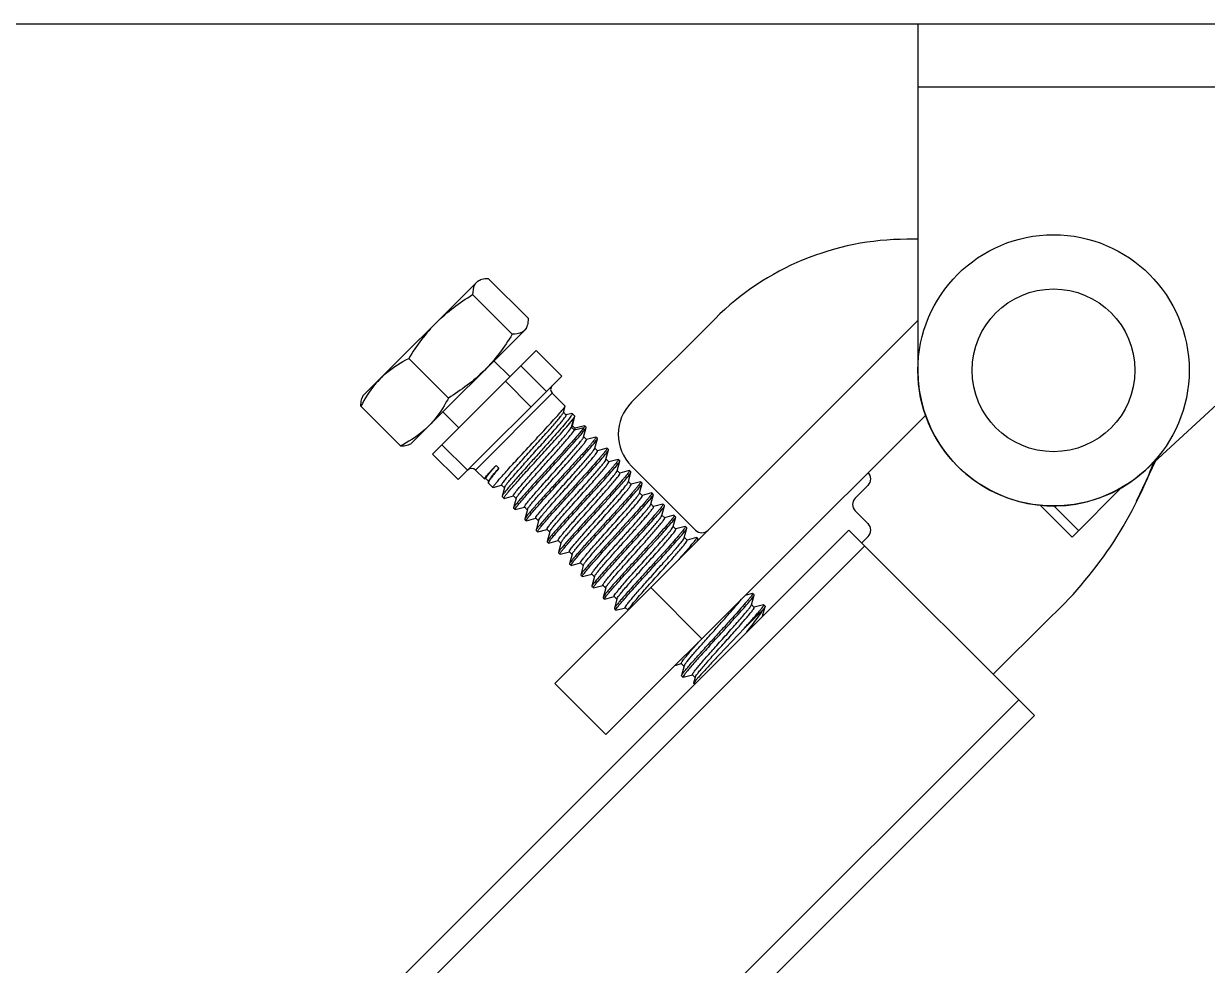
# Model space of a CAD drawing. Extents: x 27938 to 1507990, y 110129 to 923079.
# Drawn here: x 645967 to 647611, y 368229 to 369538 of the extents above; entities that cross this region are included whole.
import ezdxf

# ---------------------------------------------------------------- set-up
doc = ezdxf.new("R2010")
doc.units = 0
doc.header["$LTSCALE"] = 1000
doc.header["$MEASUREMENT"] = 0
doc.layers.add('BZ', color=2, linetype='Continuous')

msp = doc.modelspace()

# ---------------------------------------------------------------- linework, layer by layer
at = {"linetype": 'Continuous'}
for p, q in [((647208.9, 369537.9), (648276.8, 369537.9)), ((647208.9, 369537.9), (647208.9, 369056)), ((647208.9, 369450), (648103.8, 369450)), ((647525, 368917.4), (648103.8, 369450)), ((647208.9, 369238.2), (647193.7, 369238.2)), ((646597.8, 369180.4), (646437.9, 369020.5)), ((646597.8, 369180.4), (646601.5, 369181.7)), ((646612.4, 369183.4), (646667.4, 369128.3)), ((646590.2, 369161.2), (646645.3, 369106.1)), ((646664.5, 369113.8), (646504.6, 368953.9)), ((646665.8, 369117.4), (646664.5, 369113.8)), ((646704.4, 368620.7), (647208.9, 369125.2)), ((646927.2, 369127.8), (646811.1, 369011.6)), ((646534.7, 368939.6), (646678.7, 369083.6)), ((646678.7, 369083.6), (646714.3, 369048.1)), ((646501.5, 369072.5), (646556.6, 369017.4)), ((646620, 369069.4), (646642.3, 369047.1)), ((646570.3, 368904.1), (646714.3, 369048.1)), ((646657.4, 369062.3), (646692.9, 369026.8)), ((646635.9, 369040.8), (646671.4, 369005.2)), ((646437.9, 369020.5), (646436.6, 369016.9)), ((646594.3, 368917.4), (646700.9, 369024.1)), ((646718.7, 369006.2), (646700.9, 369024.1)), ((646435, 369006), (646490.1, 368950.9)), ((646549, 368998.3), (646571.2, 368976.1)), ((646716.4, 368997.4), (646716.5, 368997.7)), ((646716.5, 368997.7), (646718.7, 369006)), ((646720.3, 368993.9), (646716.5, 368997.7)), ((646718.7, 369006), (646718.7, 369006.2)), ((646728.2, 368996.2), (646720.3, 368994.1)), ((646727.9, 368976.8), (646731.2, 368989.8)), ((646728.2, 368996.2), (646728.8, 368996.1)), ((646732.5, 368992.4), (646728.8, 368996.1)), ((646729, 368978.7), (646732.5, 368992.1)), ((646731.2, 368989.8), (646732.5, 368992.1)), ((646732.5, 368992.1), (646732.5, 368992.4)), ((646775.5, 368549.7), (647219.8, 368993.9)), ((646727.9, 368976.8), (646729, 368978.7)), ((646731.8, 368972.9), (646727.9, 368976.8)), ((646732.8, 368975.3), (646729, 368979)), ((646744.8, 368976.2), (646731.8, 368972.9)), ((646745.7, 368978.9), (646732.8, 368975.4)), ((646744.5, 368963.2), (646748.1, 368976.5)), ((646745.7, 368978.9), (646746.1, 368978.8)), ((646748.1, 368976.9), (646746.1, 368978.8)), ((646748.1, 368976.5), (646748.1, 368976.9)), ((646500.9, 368952.5), (646504.6, 368953.9)), ((646547.7, 368952.6), (646583.2, 368917.1)), ((646744.4, 368963), (646744.5, 368963.2)), ((646748.4, 368959.7), (646744.6, 368963.5)), ((646761.3, 368963.3), (646748.3, 368959.8)), ((646760, 368947.6), (646763.6, 368961)), ((646763.9, 368944.2), (646760.1, 368947.9)), ((646761.3, 368963.3), (646761.7, 368963.3)), ((646763.6, 368961.3), (646761.7, 368963.3)), ((646763.6, 368961), (646763.6, 368961.3)), ((646776.8, 368947.8), (646763.9, 368944.3)), ((646776.8, 368947.8), (646777.2, 368947.7)), ((646779.2, 368945.8), (646777.2, 368947.7)), ((646534.7, 368939.6), (646570.3, 368904.1)), ((646759.9, 368947.2), (646760, 368947.6)), ((646775.6, 368932.1), (646779.2, 368945.4)), ((646779.4, 368928.6), (646775.7, 368932.4)), ((646779.2, 368945.4), (646779.2, 368945.8)), ((646792.4, 368932.2), (646779.4, 368928.8)), ((646792.4, 368932.2), (646792.8, 368932.2)), ((646794.7, 368930.2), (646792.8, 368932.2)), ((646606.6, 368905.1), (646594.3, 368917.4)), ((646622.8, 368923.7), (646626.6, 368919.8)), ((646791.1, 368916.5), (646794.7, 368929.9)), ((646795, 368913.1), (646791.2, 368916.8)), ((646794.7, 368929.9), (646794.7, 368930.2)), ((646807.9, 368916.7), (646795, 368913.2)), ((646807.9, 368916.7), (646808.3, 368916.6)), ((646810.2, 368914.7), (646808.3, 368916.6)), ((646811.1, 368922.8), (646899.9, 368834)), ((647512.6, 368874.2), (647539.5, 368930.7)), ((646606.8, 368905.1), (646606.6, 368905.1)), ((646606.8, 368905.1), (646608.8, 368905.6)), ((646608.7, 368905.8), (646612.5, 368902)), ((646612.6, 368902.2), (646612.1, 368900.3)), ((646612.1, 368900.3), (646612.1, 368899.6)), ((646618.6, 368893.1), (646612.1, 368899.6)), ((646806.7, 368901), (646810.3, 368914.3)), ((646810.5, 368897.5), (646806.8, 368901.3)), ((646810.3, 368914.3), (646810.2, 368914.7)), ((646823.5, 368901.1), (646810.5, 368897.7)), ((646822.2, 368885.4), (646825.8, 368898.8)), ((646823.5, 368901.1), (646823.9, 368901.1)), ((646825.8, 368899.1), (646823.9, 368901.1)), ((646825.8, 368898.8), (646825.8, 368899.1)), ((646618.9, 368893.1), (646618.6, 368893.1)), ((646618.9, 368893.1), (646630.6, 368896.3)), ((646630.6, 368896.4), (646634.4, 368892.6)), ((646634.4, 368892.9), (646631.2, 368880.9)), ((646634.4, 368892.9), (646634.6, 368893.3)), ((646826.1, 368882), (646822.3, 368885.7)), ((646839, 368885.6), (646826.1, 368882.1)), ((646837.8, 368869.9), (646841.4, 368883.2)), ((646839, 368885.6), (646839.4, 368885.5)), ((646841.3, 368883.6), (646839.4, 368885.5)), ((646841.4, 368883.2), (646841.3, 368883.6)), ((647139.8, 368896.2), (647122, 368878.4)), ((647493.3, 368894.3), (647423.3, 368824.3)), ((646631.2, 368880.9), (646631.3, 368880.5)), ((646633.7, 368878.1), (646631.3, 368880.5)), ((646634.1, 368878), (646647, 368881.5)), ((646647, 368881.6), (646650.7, 368877.9)), ((646650.8, 368878.2), (646647.3, 368864.8)), ((646649.6, 368862.5), (646662.6, 368866)), ((646662.5, 368866.1), (646666.3, 368862.3)), ((646841.6, 368866.4), (646837.9, 368870.2)), ((646854.6, 368870), (646841.6, 368866.6)), ((646853.3, 368854.3), (646856.9, 368867.7)), ((646854.6, 368870), (646854.9, 368870)), ((646856.9, 368868.1), (646854.9, 368870)), ((646856.9, 368867.7), (646856.9, 368868.1)), ((647378.6, 368869.1), (647423.3, 368824.3)), ((647397.4, 368868), (647432.2, 368833.2)), ((646647.3, 368864.8), (646647.3, 368864.4)), ((646649.2, 368862.5), (646647.3, 368864.4)), ((646649.6, 368862.5), (646649.2, 368862.5)), ((646666.4, 368862.6), (646662.8, 368849.3)), ((646662.8, 368849.3), (646662.8, 368848.9)), ((646665.1, 368846.9), (646678.1, 368850.4)), ((646678.1, 368850.5), (646681.8, 368846.8)), ((646857.2, 368850.9), (646853.4, 368854.6)), ((646870.1, 368854.5), (646857.1, 368851)), ((646868.9, 368838.8), (646872.5, 368852.1)), ((646870.1, 368854.5), (646870.5, 368854.4)), ((646872.4, 368852.5), (646870.5, 368854.4)), ((646872.5, 368852.1), (646872.4, 368852.5)), ((647122, 368860.6), (647139.8, 368842.8)), ((644567.7, 366288.5), (647113.1, 368833.9)), ((646664.8, 368847), (646662.8, 368848.9)), ((646665.1, 368846.9), (646664.8, 368847)), ((646681.9, 368847.1), (646678.4, 368833.7)), ((646678.4, 368833.7), (646678.4, 368833.3)), ((646680.3, 368831.4), (646678.4, 368833.3)), ((646680.7, 368831.4), (646693.6, 368834.9)), ((646693.6, 368835), (646697.4, 368831.2)), ((646872.7, 368835.3), (646869, 368839.1)), ((646885.7, 368838.9), (646872.7, 368835.5)), ((646884.4, 368823.2), (646888, 368836.6)), ((646885.7, 368838.9), (646886, 368838.9)), ((646888, 368837), (646886, 368838.9)), ((647113.1, 368833.9), (647371, 368576)), ((646680.7, 368831.4), (646680.3, 368831.4)), ((646697.5, 368831.6), (646693.9, 368818.2)), ((646693.9, 368818.2), (646693.9, 368817.8)), ((646695.9, 368815.9), (646693.9, 368817.8)), ((646696.2, 368815.8), (646709.2, 368819.3)), ((646709.2, 368819.5), (646712.9, 368815.7)), ((646713, 368816), (646713.1, 368816.3)), ((646888.3, 368819.8), (646884.5, 368823.6)), ((646901.2, 368823.4), (646888.2, 368819.9)), ((646901.2, 368823.4), (646901.6, 368823.4)), ((646903.5, 368821.4), (646901.6, 368823.4)), ((646902.4, 368819), (646903.6, 368821)), ((646903.1, 368819.4), (646903.6, 368821)), ((646903.6, 368821), (646903.5, 368821.4)), ((647139.8, 368825.1), (647130.9, 368816.2)), ((644589.7, 366266.5), (647135.1, 368811.9)), ((646696.2, 368815.8), (646695.9, 368815.9)), ((646713, 368816), (646709.5, 368802.6)), ((646709.5, 368802.6), (646709.5, 368802.3)), ((646711.4, 368800.3), (646709.5, 368802.3)), ((646711.8, 368800.3), (646711.4, 368800.3)), ((646711.8, 368800.3), (646724.7, 368803.8)), ((646724.7, 368803.9), (646728.5, 368800.1)), ((646728.6, 368800.5), (646725, 368787.1)), ((646725, 368787.1), (646725, 368786.7)), ((646727, 368784.8), (646725, 368786.7)), ((646727.3, 368784.7), (646727, 368784.8)), ((646727.3, 368784.7), (646740.3, 368788.2)), ((646740.3, 368788.4), (646744, 368784.6)), ((646744.1, 368784.9), (646740.5, 368771.5)), ((646740.5, 368771.5), (646740.6, 368771.2)), ((646742.5, 368769.2), (646740.6, 368771.2)), ((646742.9, 368769.2), (646742.5, 368769.2)), ((646742.9, 368769.2), (646755.8, 368772.7)), ((646755.8, 368772.8), (646759.6, 368769)), ((646759.7, 368769.4), (646756.1, 368756)), ((646756.1, 368756), (646756.1, 368755.6)), ((646758.1, 368753.7), (646756.1, 368755.6)), ((646758.4, 368753.7), (646758.1, 368753.7)), ((646758.4, 368753.7), (646771.4, 368757.1)), ((646771.3, 368757.3), (646775.1, 368753.5)), ((646775.2, 368753.8), (646771.6, 368740.4)), ((646908.8, 368682.9), (646837.7, 368754)), ((646771.6, 368740.4), (646771.7, 368740.1)), ((646773.6, 368738.1), (646771.7, 368740.1)), ((646774, 368738.1), (646773.6, 368738.1)), ((646774, 368738.1), (646786.9, 368741.6)), ((646786.9, 368741.7), (646790.7, 368738)), ((646790.7, 368738.3), (646787.2, 368724.9)), ((646978.9, 368745.7), (646968.8, 368742.9)), ((646977.7, 368730), (646981.3, 368743.3)), ((646978.9, 368745.7), (646979.3, 368745.6)), ((646981.3, 368743.7), (646979.3, 368745.6)), ((646981.3, 368743.3), (646981.3, 368743.7)), ((646787.2, 368724.9), (646787.2, 368724.5)), ((646789.1, 368722.6), (646787.2, 368724.5)), ((646789.5, 368722.6), (646789.1, 368722.6)), ((646789.5, 368722.6), (646802.5, 368726)), ((646802.4, 368726.2), (646806.2, 368722.4)), ((646806.3, 368722.7), (646806.4, 368723)), ((646968.1, 368697.8), (646994.8, 368724.6)), ((646977.5, 368729.5), (646977.7, 368730)), ((646981.6, 368726.5), (646977.8, 368730.3)), ((646994.5, 368730.1), (646981.5, 368726.6)), ((646993.2, 368714.4), (646996.8, 368727.8)), ((646994.9, 368730.1), (646994.5, 368730.1)), ((646996.8, 368728.1), (646994.9, 368730.1)), ((646996.8, 368728.1), (646996.8, 368727.8)), ((646968.1, 368697.8), (646932.9, 368660.4)), ((646871.9, 368646.1), (646872.9, 368646.3)), ((646872.9, 368646.3), (646880.2, 368648.3)), ((646880.2, 368648.4), (646883.9, 368644.7)), ((646884, 368645), (646880.5, 368631.6)), ((646775.5, 368549.7), (646704.4, 368620.7)), ((646880.5, 368631.2), (646880.5, 368631.6)), ((646882.4, 368629.3), (646880.5, 368631.2)), ((646882.4, 368629.3), (646882.8, 368629.3)), ((646882.8, 368629.3), (646895.8, 368632.8)), ((646895.7, 368632.9), (646899.5, 368629.1)), ((646899.5, 368629.1), (646897.3, 368620.9)), ((646897.3, 368620.9), (646897.4, 368620.7)), ((646899.9, 368620.7), (646897.4, 368620.7)), ((646899.6, 368629.4), (646899.5, 368629.1)), ((644803.6, 366052.6), (647349, 368598)), ((644825.6, 366030.6), (647371, 368576))]:
    msp.add_line(p, q, dxfattribs=at)
msp.add_line((647388.9, 368708.8), (647313.5, 368633.5))
for radius in [188.5, 113.1]:
    msp.add_circle((647397.4, 369056), radius, dxfattribs=at)
for centre, radius, start, end in [((647193.7, 368861.3), 376.9, 90.0086, 135), ((647397.4, 369056), 188.5, 180, 312.6204), ((646706.2, 369029.4), 7.54, 135, 225), ((646855.5, 368967.2), 62.8, 135, 225), ((646589, 368912.1), 7.54, 45, 135), ((647004.5, 369127.7), 568.5, 312.5376, 339.661), ((647130.9, 368905), 12.6, 315, 45), ((647130.9, 368869.5), 12.6, 135, 225), ((646908.8, 368842.8), 12.6, 225, 315), ((647130.9, 368834), 12.6, 315, 45), ((646636.5, 369030.7), 337.2, 319.4796, 320.0674)]:
    msp.add_arc(centre, radius, start, end, dxfattribs=at)
for points, knots in [([(646595.5, 369178.1), (646594.6, 369177.1), (646591, 369172.2), (646590.3, 369165.9), (646590.2, 369161.2)], [0, 0, 0, 0, 0.22235, 1, 1, 1, 1]), ([(646601.4, 369181.7), (646600.8, 369181.5), (646598.7, 369180.6), (646596.7, 369179.3), (646595.5, 369178.1)], [0, 0, 0, 0, 0.261173, 1, 1, 1, 1]), ([(646612.4, 369183.4), (646611.3, 369183.4), (646607.6, 369183.2), (646603.9, 369182.6), (646601.4, 369181.7)], [0, 0, 0, 0, 0.270862, 1, 1, 1, 1]), ([(646665.8, 369117.3), (646665.6, 369116.8), (646664.7, 369114.6), (646663.3, 369112.6), (646662.1, 369111.4)], [0, 0, 0, 0, 0.261173, 1, 1, 1, 1]), ([(646667.4, 369128.3), (646667.4, 369127.3), (646667.3, 369123.6), (646666.7, 369119.9), (646665.8, 369117.3)], [0, 0, 0, 0, 0.270862, 1, 1, 1, 1]), ([(646662.1, 369111.4), (646661.2, 369110.5), (646656.3, 369106.9), (646649.9, 369106.2), (646645.3, 369106.1)], [0, 0, 0, 0, 0.22235, 1, 1, 1, 1]), ([(646462.5, 369045), (646465.3, 369047.8), (646477.1, 369058.6), (646490.8, 369067.1), (646501.5, 369072.5)], [0, 0, 0, 0, 0.248254, 1, 1, 1, 1]), ([(646462.5, 369045), (646459.7, 369042.2), (646448.9, 369030.4), (646440.4, 369016.7), (646435, 369006)], [0, 0, 0, 0, 0.248254, 1, 1, 1, 1]), ([(646435, 369006), (646435, 369007), (646435.1, 369010.7), (646435.7, 369014.4), (646436.6, 369017)], [0, 0, 0, 0, 0.270862, 1, 1, 1, 1]), ([(646556.6, 369017.4), (646554.7, 369013.8), (646547.1, 368999.8), (646537.5, 368986.8), (646529.1, 368978.4)], [0, 0, 0, 0, 0.25305, 1, 1, 1, 1]), ([(646630.6, 368896.4), (646630.5, 368896.5), (646630.6, 368897.1), (646631, 368897.9), (646631.9, 368899.2), (646633.8, 368901.8), (646637.1, 368906), (646642.2, 368912), (646648.5, 368919.2), (646655.7, 368927.3), (646663.6, 368936.2), (646674.6, 368948.4), (646685.5, 368960.5), (646695.7, 368972), (646702.4, 368979.5), (646707.9, 368986), (646712.1, 368991.1), (646714.8, 368994.7), (646716.2, 368996.6), (646716.4, 368997.4)], [0, 0, 0, 0, 0.003459, 0.010831, 0.022552, 0.038611, 0.0832, 0.143022, 0.215863, 0.299017, 0.389412, 0.483732, 0.670424, 0.756089, 0.83251, 0.897021, 0.947417, 0.982048, 1, 1, 1, 1]), ([(646656.3, 368936.5), (646663.7, 368944.5), (646674.6, 368956.4), (646688.8, 368971.7), (646698.3, 368982.1), (646706.3, 368990.9), (646711.9, 368997.2), (646715.3, 369001.2), (646717, 369003.3), (646718.1, 369004.8), (646718.7, 369005.7), (646718.7, 369006)], [0, 0, 0, 0, 0.350119, 0.518183, 0.670792, 0.80069, 0.901712, 0.939847, 0.96911, 0.98919, 1, 1, 1, 1]), ([(646634.6, 368893.3), (646635, 368894.2), (646636.6, 368896.5), (646639.7, 368900.5), (646644.3, 368906), (646652.7, 368915.7), (646665, 368929.5), (646678.1, 368944.1), (646688.9, 368956.1), (646696.5, 368964.6), (646703.5, 368972.5), (646709.4, 368979.3), (646714.2, 368985), (646717.3, 368988.9), (646719.1, 368991.3), (646719.9, 368992.5), (646720.3, 368993.3), (646720.4, 368993.8), (646720.3, 368993.9)], [0, 0, 0, 0, 0.022597, 0.061854, 0.116478, 0.184513, 0.350625, 0.536644, 0.628982, 0.71656, 0.796358, 0.86566, 0.922145, 0.963971, 0.978972, 0.989897, 0.996763, 1, 1, 1, 1]), ([(646728.8, 368996.1), (646729, 368996), (646728.7, 368995.1), (646728, 368993.9), (646726.6, 368991.8), (646723.6, 368987.8), (646718.4, 368981.4), (646710.6, 368972.4), (646701.1, 368961.6), (646690.5, 368949.8), (646679.4, 368937.3), (646671.8, 368928.9), (646668.1, 368924.7)], [0, 0, 0, 0, 0.00729, 0.023491, 0.049387, 0.084832, 0.182679, 0.312272, 0.467071, 0.639216, 0.819925, 1, 1, 1, 1]), ([(646670.9, 368921.8), (646677.4, 368929), (646690, 368942.8), (646707.5, 368962), (646721.1, 368977.5), (646728.7, 368986.3), (646731.2, 368989.8)], [0, 0, 0, 0, 0.317573, 0.617842, 0.85691, 1, 1, 1, 1]), ([(646529.1, 368978.4), (646526.3, 368975.6), (646514.5, 368964.8), (646500.7, 368956.4), (646490.1, 368950.9)], [0, 0, 0, 0, 0.248254, 1, 1, 1, 1]), ([(646647, 368881.6), (646646.9, 368881.7), (646646.9, 368882.2), (646647.6, 368883.4), (646649.3, 368885.9), (646652.3, 368889.8), (646656.6, 368894.9), (646661.9, 368901), (646668.1, 368908.1), (646674.9, 368915.9), (646684.8, 368926.8), (646696.9, 368940.4), (646710.2, 368955.3), (646720.5, 368967.3), (646726.1, 368974), (646727.9, 368976.8)], [0, 0, 0, 0, 0.003229, 0.009818, 0.034461, 0.074131, 0.127679, 0.193435, 0.269313, 0.352894, 0.44151, 0.62244, 0.789143, 0.920497, 1, 1, 1, 1]), ([(646650.8, 368878.2), (646651, 368878.9), (646652.1, 368880.5), (646654.4, 368883.6), (646657.9, 368887.9), (646662.4, 368893.3), (646667.9, 368899.6), (646676.6, 368909.4), (646688.2, 368922.5), (646702.2, 368938.1), (646715, 368952.4), (646724.7, 368963.8), (646730.1, 368970.3), (646731.8, 368972.9)], [0, 0, 0, 0, 0.016663, 0.047692, 0.09239, 0.149487, 0.2173, 0.293813, 0.463619, 0.63876, 0.798451, 0.923769, 1, 1, 1, 1]), ([(646744.8, 368976.2), (646742.3, 368972.6), (646734.7, 368963.9), (646721.1, 368948.4), (646703.6, 368929.2), (646691, 368915.4), (646684.5, 368908.2)], [0, 0, 0, 0, 0.14309, 0.382158, 0.682427, 1, 1, 1, 1]), ([(646686.5, 368906.3), (646693.7, 368914.3), (646704.5, 368926.1), (646718.5, 368941.5), (646727.8, 368951.9), (646735.7, 368960.8), (646741.8, 368967.9), (646745.6, 368972.6), (646747.4, 368975.2), (646748, 368976.1), (646748.1, 368976.5)], [0, 0, 0, 0, 0.346732, 0.513455, 0.665275, 0.795127, 0.896989, 0.966206, 0.987594, 1, 1, 1, 1]), ([(646731.8, 368972.9), (646732.2, 368973.4), (646732.5, 368974), (646733, 368975.1), (646732.8, 368975.3)], [0, 0, 0, 0, 0.705651, 1, 1, 1, 1]), ([(646746.1, 368978.8), (646746.3, 368978.6), (646745.7, 368977.4), (646745.2, 368976.8), (646744.8, 368976.2)], [0, 0, 0, 0, 0.284271, 1, 1, 1, 1]), ([(646490.1, 368950.9), (646491.1, 368950.9), (646494.8, 368951.1), (646498.5, 368951.7), (646501, 368952.6)], [0, 0, 0, 0, 0.270862, 1, 1, 1, 1]), ([(646662.5, 368866.1), (646662.4, 368866.2), (646662.5, 368866.7), (646663.2, 368868.1), (646665.1, 368870.8), (646668.5, 368875), (646673.2, 368880.6), (646679, 368887.3), (646685.8, 368895), (646693.2, 368903.3), (646703.6, 368915), (646714, 368926.5), (646723.8, 368937.6), (646730.2, 368945), (646735.7, 368951.3), (646739.9, 368956.4), (646742.7, 368960.1), (646744.1, 368962.2), (646744.4, 368963)], [0, 0, 0, 0, 0.003422, 0.010566, 0.037398, 0.080541, 0.138586, 0.209513, 0.290822, 0.379637, 0.472809, 0.658962, 0.745341, 0.823107, 0.88951, 0.942219, 0.979421, 1, 1, 1, 1]), ([(646667.1, 368864), (646667.7, 368865.1), (646669.6, 368867.6), (646674.9, 368874.3), (646684.3, 368885), (646697.5, 368900), (646709.8, 368913.7), (646719.8, 368924.8), (646726.8, 368932.7), (646733.1, 368939.9), (646738.5, 368946.2), (646742.9, 368951.4), (646746, 368955.3), (646747.7, 368957.9), (646748.4, 368959.1), (646748.5, 368959.6), (646748.4, 368959.7)], [0, 0, 0, 0, 0.029846, 0.074702, 0.203394, 0.369574, 0.551671, 0.641288, 0.726015, 0.803077, 0.869958, 0.924482, 0.964905, 0.990021, 0.99673, 1, 1, 1, 1]), ([(646761.7, 368963.3), (646761.8, 368963.1), (646761.5, 368962.3), (646760.8, 368961.1), (646759.3, 368959.1), (646757.2, 368956.5), (646754.6, 368953.3), (646750, 368947.9), (646743, 368940), (646733.4, 368929.3), (646722.7, 368917.6), (646711.5, 368905.2), (646703.9, 368896.9), (646700.1, 368892.7)], [0, 0, 0, 0, 0.006655, 0.022604, 0.048376, 0.083764, 0.128363, 0.181623, 0.311335, 0.466328, 0.638709, 0.819671, 1, 1, 1, 1]), ([(646702, 368890.8), (646709.3, 368898.7), (646720.1, 368910.6), (646734, 368925.9), (646743.3, 368936.3), (646751.3, 368945.3), (646757.4, 368952.4), (646761.2, 368957), (646763, 368959.7), (646763.5, 368960.6), (646763.6, 368961)], [0, 0, 0, 0, 0.346732, 0.513452, 0.665274, 0.79513, 0.896993, 0.966207, 0.987594, 1, 1, 1, 1]), ([(646777.2, 368947.7), (646777.4, 368947.6), (646777, 368946.7), (646776.3, 368945.6), (646774.8, 368943.6), (646772.8, 368941), (646770.1, 368937.8), (646765.5, 368932.4), (646758.5, 368924.4), (646749, 368913.8), (646738.3, 368902), (646727, 368889.7), (646719.4, 368881.3), (646715.6, 368877.1)], [0, 0, 0, 0, 0.006651, 0.022595, 0.048362, 0.083745, 0.12834, 0.1816, 0.311315, 0.466314, 0.638697, 0.819663, 1, 1, 1, 1]), ([(646618.6, 368893.1), (646618.5, 368893.2), (646618.7, 368893.7), (646619, 368894.4), (646619.8, 368895.5), (646621.4, 368897.6), (646624.4, 368901.2), (646628.8, 368906.3), (646634.4, 368912.6), (646641, 368919.9), (646648.4, 368928), (646653.6, 368933.6), (646656.3, 368936.5)], [0, 0, 0, 0, 0.006349, 0.020563, 0.043389, 0.074837, 0.162857, 0.282397, 0.430243, 0.602357, 0.794039, 1, 1, 1, 1]), ([(646678.1, 368850.5), (646678, 368850.6), (646678, 368851.2), (646678.7, 368852.5), (646680.6, 368855.2), (646683.9, 368859.3), (646688.5, 368864.8), (646694.2, 368871.4), (646700.9, 368878.9), (646708.2, 368887.2), (646718.5, 368898.7), (646730.9, 368912.6), (646742.6, 368925.8), (646750.5, 368935), (646754.9, 368940.2), (646757.9, 368944.1), (646759.5, 368946.3), (646759.9, 368947.2)], [0, 0, 0, 0, 0.003379, 0.010396, 0.036736, 0.079099, 0.136135, 0.205904, 0.286001, 0.373651, 0.465813, 0.650831, 0.815583, 0.883085, 0.937444, 0.976819, 1, 1, 1, 1]), ([(646682.4, 368848.1), (646682.9, 368849.1), (646684.7, 368851.5), (646689.8, 368858), (646699, 368868.6), (646712.3, 368883.6), (646724.7, 368897.3), (646734.7, 368908.6), (646741.8, 368916.6), (646748.3, 368923.9), (646753.8, 368930.4), (646758.3, 368935.7), (646761.5, 368939.7), (646763.3, 368942.3), (646763.9, 368943.6), (646764, 368944.1), (646763.9, 368944.2)], [0, 0, 0, 0, 0.027356, 0.070178, 0.196347, 0.362014, 0.545205, 0.635768, 0.721577, 0.799762, 0.86771, 0.923162, 0.964301, 0.989868, 0.99669, 1, 1, 1, 1]), ([(646693.6, 368835), (646693.5, 368835.1), (646693.6, 368835.6), (646694.3, 368836.9), (646696.1, 368839.5), (646699.3, 368843.6), (646703.8, 368849), (646709.4, 368855.5), (646716, 368862.9), (646723.1, 368871), (646733.3, 368882.3), (646745.7, 368896.2), (646757.4, 368909.3), (646765.4, 368918.6), (646769.9, 368923.9), (646773.1, 368928), (646774.8, 368930.3), (646775.3, 368931.3)], [0, 0, 0, 0, 0.003336, 0.010233, 0.036096, 0.077704, 0.133763, 0.202409, 0.281328, 0.367844, 0.459022, 0.642919, 0.808241, 0.876802, 0.932761, 0.974256, 1, 1, 1, 1]), ([(646717.5, 368875.2), (646724.8, 368883.2), (646735.6, 368895), (646749.5, 368910.4), (646758.9, 368920.8), (646766.8, 368929.7), (646772.9, 368936.8), (646776.7, 368941.5), (646778.5, 368944.1), (646779.1, 368945), (646779.2, 368945.4)], [0, 0, 0, 0, 0.346742, 0.513465, 0.665282, 0.795135, 0.896996, 0.966208, 0.987595, 1, 1, 1, 1]), ([(646792.8, 368932.2), (646792.9, 368932), (646792.6, 368931.2), (646791.8, 368930), (646790.4, 368928), (646788.3, 368925.5), (646785.7, 368922.2), (646781, 368916.8), (646774, 368908.9), (646764.5, 368898.2), (646753.8, 368886.5), (646742.6, 368874.1), (646734.9, 368865.8), (646731.2, 368861.6)], [0, 0, 0, 0, 0.006667, 0.022629, 0.048411, 0.083806, 0.128409, 0.181673, 0.311386, 0.466369, 0.638735, 0.819685, 1, 1, 1, 1]), ([(646606.6, 368905.1), (646606.5, 368905.2), (646607, 368905.9), (646607.5, 368906.7), (646608.9, 368908.4), (646610.7, 368910.5), (646613, 368913.1), (646617.1, 368917.6), (646620.4, 368921.2), (646622.8, 368923.7)], [0, 0, 0, 0, 0.018878, 0.068916, 0.150826, 0.263937, 0.407062, 0.578714, 1, 1, 1, 1]), ([(646608.7, 368905.8), (646608.6, 368905.9), (646608.8, 368906.6), (646609.4, 368907.5), (646610.5, 368909.1), (646612.8, 368912.1), (646617, 368917.1), (646620.7, 368921.3), (646622.8, 368923.7)], [0, 0, 0, 0, 0.022497, 0.073733, 0.155945, 0.268763, 0.581618, 1, 1, 1, 1]), ([(646626.6, 368919.8), (646624.7, 368917.5), (646621.2, 368913.3), (646616.7, 368907.6), (646613.8, 368903.5), (646612.3, 368901.2), (646612.1, 368900.3)], [0, 0, 0, 0, 0.376713, 0.674345, 0.883812, 1, 1, 1, 1]), ([(646612.6, 368902.2), (646612.8, 368903), (646614.2, 368904.9), (646617, 368908.6), (646621.3, 368913.8), (646624.7, 368917.7), (646626.6, 368919.8)], [0, 0, 0, 0, 0.105343, 0.311665, 0.613119, 1, 1, 1, 1]), ([(646668.1, 368924.7), (646663.3, 368919.4), (646656.4, 368911.7), (646647.8, 368901.8), (646642.4, 368895.6), (646638, 368890.4), (646634.7, 368886.2), (646632.5, 368883.2), (646631.4, 368881.6), (646631.2, 368880.9)], [0, 0, 0, 0, 0.375078, 0.540028, 0.684568, 0.805261, 0.899295, 0.964563, 1, 1, 1, 1]), ([(646633.7, 368878.1), (646633.6, 368878.1), (646633.7, 368878.6), (646634.1, 368879.3), (646634.8, 368880.5), (646636.4, 368882.7), (646639.3, 368886.3), (646643.7, 368891.5), (646649.3, 368897.8), (646655.8, 368905.1), (646663.1, 368913.3), (646668.2, 368918.9), (646670.9, 368921.8)], [0, 0, 0, 0, 0.006771, 0.021181, 0.04412, 0.075632, 0.16369, 0.283183, 0.430908, 0.602844, 0.794296, 1, 1, 1, 1]), ([(646697.7, 368832.2), (646698.2, 368833.1), (646699.8, 368835.4), (646703, 368839.4), (646707.4, 368844.7), (646715.4, 368854), (646727.1, 368867.1), (646739.5, 368881), (646749.7, 368892.4), (646756.9, 368900.5), (646763.5, 368908), (646769.1, 368914.5), (646773.7, 368920), (646776.9, 368924), (646778.8, 368926.7), (646779.5, 368928), (646779.5, 368928.5), (646779.4, 368928.6)], [0, 0, 0, 0, 0.024821, 0.065556, 0.120941, 0.189123, 0.354243, 0.538544, 0.630075, 0.716999, 0.796339, 0.865388, 0.921797, 0.963675, 0.989709, 0.996648, 1, 1, 1, 1]), ([(646709.2, 368819.5), (646709.1, 368819.6), (646709.1, 368820.1), (646709.8, 368821.3), (646711.6, 368823.9), (646714.7, 368827.9), (646719.1, 368833.2), (646724.6, 368839.5), (646731, 368846.8), (646738.1, 368854.8), (646748.2, 368866), (646760.5, 368879.7), (646773.7, 368894.7), (646783, 368905.4), (646788.2, 368911.9), (646790, 368914.4), (646790.6, 368915.4)], [0, 0, 0, 0, 0.003295, 0.010076, 0.035478, 0.076355, 0.131468, 0.199026, 0.276801, 0.362215, 0.452433, 0.635226, 0.801083, 0.928174, 0.971737, 1, 1, 1, 1]), ([(646733.1, 368859.7), (646740.4, 368867.7), (646751.1, 368879.5), (646765.1, 368894.8), (646774.4, 368905.2), (646782.4, 368914.2), (646788.5, 368921.3), (646792.3, 368925.9), (646794.1, 368928.6), (646794.6, 368929.5), (646794.7, 368929.9)], [0, 0, 0, 0, 0.346729, 0.513452, 0.665273, 0.795127, 0.896989, 0.966206, 0.987594, 1, 1, 1, 1]), ([(646808.3, 368916.6), (646808.5, 368916.5), (646808.1, 368915.6), (646807.4, 368914.5), (646805.9, 368912.5), (646803.9, 368909.9), (646801.2, 368906.7), (646796.6, 368901.3), (646789.6, 368893.3), (646780, 368882.7), (646769.4, 368870.9), (646758.1, 368858.6), (646750.5, 368850.2), (646746.7, 368846.1)], [0, 0, 0, 0, 0.006649, 0.022593, 0.04836, 0.083744, 0.12834, 0.181598, 0.311311, 0.466309, 0.638695, 0.819663, 1, 1, 1, 1]), ([(646790.6, 368915.4), (646790.7, 368915.5), (646790.9, 368915.9), (646791.1, 368916.2), (646791.1, 368916.5)], [0, 0, 0, 0, 0.314049, 1, 1, 1, 1]), ([(646684.5, 368908.2), (646679.7, 368902.9), (646672.7, 368895.2), (646664, 368885.4), (646658.5, 368879.2), (646654.1, 368874), (646650.7, 368869.9), (646648.5, 368867), (646647.4, 368865.4), (646647.3, 368864.8)], [0, 0, 0, 0, 0.377471, 0.543197, 0.688119, 0.808734, 0.902176, 0.966298, 1, 1, 1, 1]), ([(646649.2, 368862.5), (646649.1, 368862.6), (646649.2, 368863.1), (646649.9, 368864.3), (646651.7, 368866.8), (646654.8, 368870.7), (646659.3, 368875.9), (646664.8, 368882.3), (646671.3, 368889.6), (646678.7, 368897.7), (646683.8, 368903.4), (646686.5, 368906.3)], [0, 0, 0, 0, 0.006752, 0.02114, 0.075534, 0.163574, 0.283062, 0.430797, 0.602759, 0.794252, 1, 1, 1, 1]), ([(646713.1, 368816.3), (646713.5, 368817.2), (646715, 368819.3), (646717.9, 368823.2), (646722.3, 368828.4), (646730.1, 368837.5), (646741.9, 368850.7), (646754.4, 368864.7), (646764.7, 368876.2), (646772, 368884.5), (646778.7, 368892.1), (646784.5, 368898.7), (646789.1, 368904.3), (646792.4, 368908.4), (646794.3, 368911.1), (646795, 368912.4), (646795.1, 368913), (646795, 368913.1)], [0, 0, 0, 0, 0.022244, 0.060839, 0.114606, 0.181715, 0.346252, 0.531679, 0.624204, 0.712272, 0.792803, 0.862987, 0.920385, 0.963027, 0.989543, 0.996606, 1, 1, 1, 1]), ([(646724.7, 368803.9), (646724.6, 368804), (646724.7, 368804.6), (646725.4, 368805.9), (646727.4, 368808.7), (646730.8, 368812.9), (646735.6, 368818.6), (646741.5, 368825.4), (646748.3, 368833.2), (646755.8, 368841.6), (646766.3, 368853.3), (646776.7, 368864.9), (646786.6, 368876.1), (646793, 368883.4), (646798.3, 368889.7), (646802.5, 368894.7), (646805.1, 368898.3), (646806.5, 368900.2), (646806.7, 368901)], [0, 0, 0, 0, 0.003453, 0.010691, 0.037881, 0.081592, 0.14037, 0.212138, 0.294327, 0.383985, 0.477885, 0.664852, 0.751185, 0.82854, 0.894141, 0.945651, 0.981282, 1, 1, 1, 1]), ([(646748.6, 368844.1), (646755.9, 368852.1), (646766.7, 368863.9), (646780.6, 368879.3), (646790, 368889.7), (646797.9, 368898.6), (646804, 368905.7), (646807.8, 368910.4), (646809.6, 368913), (646810.2, 368913.9), (646810.3, 368914.3)], [0, 0, 0, 0, 0.346736, 0.513457, 0.665278, 0.795134, 0.896995, 0.966207, 0.987595, 1, 1, 1, 1]), ([(646823.9, 368901.1), (646824, 368900.9), (646823.6, 368900.1), (646822.9, 368899), (646821.5, 368896.9), (646819.4, 368894.4), (646816.8, 368891.1), (646812.1, 368885.7), (646805.1, 368877.8), (646795.6, 368867.2), (646784.9, 368855.4), (646773.7, 368843), (646766, 368834.7), (646762.2, 368830.5)], [0, 0, 0, 0, 0.006656, 0.022605, 0.048376, 0.083762, 0.128359, 0.181619, 0.311334, 0.466329, 0.638707, 0.819669, 1, 1, 1, 1]), ([(646764.2, 368828.6), (646771.5, 368836.6), (646782.2, 368848.4), (646796.2, 368863.7), (646805.5, 368874.1), (646813.5, 368883.1), (646819.5, 368890.2), (646823.4, 368894.8), (646825.2, 368897.5), (646825.7, 368898.4), (646825.8, 368898.8)], [0, 0, 0, 0, 0.346741, 0.513465, 0.665282, 0.795133, 0.896994, 0.966208, 0.987595, 1, 1, 1, 1]), ([(646700.1, 368892.7), (646695.2, 368887.4), (646688.2, 368879.7), (646679.5, 368869.9), (646674.1, 368863.7), (646669.6, 368858.5), (646666.2, 368854.4), (646664.1, 368851.5), (646663, 368849.9), (646662.8, 368849.3)], [0, 0, 0, 0, 0.377475, 0.543201, 0.68812, 0.808733, 0.902175, 0.966298, 1, 1, 1, 1]), ([(646664.8, 368847), (646664.7, 368847.1), (646664.8, 368847.5), (646665.2, 368848.2), (646665.9, 368849.4), (646667.5, 368851.6), (646670.4, 368855.2), (646674.8, 368860.4), (646680.4, 368866.7), (646686.9, 368874), (646694.2, 368882.2), (646699.3, 368887.8), (646702, 368890.8)], [0, 0, 0, 0, 0.006766, 0.021171, 0.044105, 0.075616, 0.163673, 0.283167, 0.430893, 0.602828, 0.794287, 1, 1, 1, 1]), ([(646728.6, 368800.5), (646728.8, 368801.2), (646730.1, 368803.2), (646732.8, 368806.7), (646736.9, 368811.7), (646742.3, 368818), (646748.7, 368825.3), (646758.5, 368836.5), (646769, 368848.1), (646779.4, 368859.8), (646786.9, 368868.2), (646793.8, 368876), (646799.7, 368882.8), (646804.5, 368888.5), (646807.9, 368892.7), (646809.8, 368895.5), (646810.6, 368896.9), (646810.6, 368897.4), (646810.5, 368897.5)], [0, 0, 0, 0, 0.01868, 0.054278, 0.105764, 0.171349, 0.248696, 0.335028, 0.522011, 0.615926, 0.705601, 0.787809, 0.859594, 0.918387, 0.96211, 0.989307, 0.996546, 1, 1, 1, 1]), ([(646740.3, 368788.4), (646740.1, 368788.5), (646740.2, 368789), (646741, 368790.3), (646742.9, 368793.1), (646746.3, 368797.4), (646751.1, 368803.1), (646757, 368809.9), (646763.8, 368817.7), (646771.3, 368826.1), (646781.8, 368837.8), (646792.2, 368849.4), (646802.1, 368860.5), (646808.5, 368867.9), (646813.9, 368874.1), (646818, 368879.1), (646820.7, 368882.7), (646822, 368884.7), (646822.2, 368885.4)], [0, 0, 0, 0, 0.003453, 0.010691, 0.03788, 0.081592, 0.14037, 0.212137, 0.294327, 0.383985, 0.477885, 0.664852, 0.751185, 0.82854, 0.894141, 0.945652, 0.981282, 1, 1, 1, 1]), ([(646744.1, 368784.9), (646744.3, 368785.7), (646745.7, 368787.6), (646748.3, 368791.2), (646752.5, 368796.2), (646757.8, 368802.5), (646764.2, 368809.8), (646774.1, 368820.9), (646784.5, 368832.5), (646795, 368844.3), (646802.5, 368852.7), (646809.3, 368860.4), (646815.2, 368867.3), (646820, 368872.9), (646823.4, 368877.2), (646825.4, 368880), (646826.1, 368881.3), (646826.2, 368881.9), (646826.1, 368882)], [0, 0, 0, 0, 0.01868, 0.054279, 0.105765, 0.171349, 0.248696, 0.335028, 0.522011, 0.615926, 0.705601, 0.787809, 0.859593, 0.918386, 0.962109, 0.989307, 0.996546, 1, 1, 1, 1]), ([(646839.4, 368885.5), (646839.5, 368885.4), (646839.2, 368884.5), (646838.5, 368883.4), (646837, 368881.4), (646835, 368878.8), (646832.3, 368875.6), (646827.7, 368870.2), (646820.7, 368862.2), (646811.1, 368851.6), (646800.4, 368839.8), (646789.2, 368827.5), (646781.6, 368819.1), (646777.8, 368815)], [0, 0, 0, 0, 0.006666, 0.022627, 0.048408, 0.083802, 0.128406, 0.181669, 0.311381, 0.466364, 0.638732, 0.819683, 1, 1, 1, 1]), ([(646779.7, 368813), (646787, 368821), (646797.8, 368832.8), (646811.7, 368848.2), (646821.1, 368858.6), (646829, 368867.5), (646835.1, 368874.6), (646838.9, 368879.3), (646840.7, 368881.9), (646841.3, 368882.9), (646841.4, 368883.2)], [0, 0, 0, 0, 0.346729, 0.51345, 0.665272, 0.795127, 0.896989, 0.966206, 0.987594, 1, 1, 1, 1]), ([(646634.1, 368878), (646634, 368878), (646633.9, 368878), (646633.7, 368878), (646633.7, 368878.1)], [0, 0, 0, 0, 0.601135, 1, 1, 1, 1]), ([(646715.6, 368877.1), (646710.8, 368871.8), (646703.8, 368864.1), (646695.1, 368854.3), (646689.6, 368848.1), (646685.2, 368842.9), (646681.8, 368838.8), (646679.6, 368835.9), (646678.5, 368834.3), (646678.4, 368833.7)], [0, 0, 0, 0, 0.377469, 0.54319, 0.688109, 0.808726, 0.902172, 0.966298, 1, 1, 1, 1]), ([(646680.3, 368831.4), (646680.2, 368831.5), (646680.3, 368832), (646680.7, 368832.7), (646681.4, 368833.8), (646683, 368836), (646685.9, 368839.6), (646690.4, 368844.8), (646695.9, 368851.2), (646702.4, 368858.5), (646709.8, 368866.6), (646714.9, 368872.3), (646717.5, 368875.2)], [0, 0, 0, 0, 0.006767, 0.021173, 0.044108, 0.075618, 0.163672, 0.283161, 0.430888, 0.602828, 0.79429, 1, 1, 1, 1]), ([(646767, 368787.9), (646773.7, 368795.8), (646784.6, 368807.9), (646799.3, 368824.4), (646810.7, 368837.1), (646820.9, 368848.7), (646828.3, 368857.2), (646832.9, 368862.8), (646835.3, 368865.9), (646836.9, 368868.1), (646837.6, 368869.4), (646837.8, 368869.9)], [0, 0, 0, 0, 0.286554, 0.451144, 0.612857, 0.758908, 0.877771, 0.923988, 0.960141, 0.985576, 1, 1, 1, 1]), ([(646770.9, 368784), (646774.1, 368787.8), (646781.3, 368796), (646792.6, 368808.7), (646804.7, 368822.2), (646816.4, 368835.3), (646825.4, 368845.5), (646831.6, 368852.7), (646835.3, 368857.1), (646838.2, 368860.7), (646840.3, 368863.5), (646841.3, 368865), (646841.8, 368866.2), (646841.6, 368866.4)], [0, 0, 0, 0, 0.137738, 0.299104, 0.470269, 0.636529, 0.783614, 0.845932, 0.898929, 0.941483, 0.972724, 0.99211, 1, 1, 1, 1]), ([(646854.9, 368870), (646855.1, 368869.8), (646854.7, 368869), (646854, 368867.9), (646852.6, 368865.8), (646850.5, 368863.3), (646847.9, 368860), (646843.2, 368854.6), (646836.2, 368846.7), (646826.7, 368836.1), (646816, 368824.3), (646804.7, 368811.9), (646797.1, 368803.6), (646793.3, 368799.4)], [0, 0, 0, 0, 0.006647, 0.022588, 0.048354, 0.083736, 0.128331, 0.181588, 0.311302, 0.466302, 0.63869, 0.81966, 1, 1, 1, 1]), ([(646795.3, 368797.5), (646802.5, 368805.5), (646813.3, 368817.3), (646827.3, 368832.6), (646836.6, 368843), (646844.6, 368852), (646850.6, 368859.1), (646854.5, 368863.8), (646856.3, 368866.4), (646856.8, 368867.3), (646856.9, 368867.7)], [0, 0, 0, 0, 0.346739, 0.513462, 0.665282, 0.795137, 0.896997, 0.966208, 0.987595, 1, 1, 1, 1]), ([(646666.4, 368862.6), (646666.4, 368862.7), (646666.6, 368863.2), (646666.8, 368863.7), (646667.1, 368864)], [0, 0, 0, 0, 0.179935, 1, 1, 1, 1]), ([(646731.2, 368861.6), (646726.3, 368856.3), (646719.3, 368848.6), (646710.6, 368838.8), (646705.2, 368832.6), (646700.7, 368827.4), (646697.3, 368823.3), (646695.2, 368820.4), (646694.1, 368818.8), (646693.9, 368818.2)], [0, 0, 0, 0, 0.377473, 0.543199, 0.688121, 0.808735, 0.902176, 0.966298, 1, 1, 1, 1]), ([(646695.9, 368815.9), (646695.8, 368816), (646695.9, 368816.4), (646696.5, 368817.6), (646698.3, 368820.2), (646701.5, 368824), (646705.9, 368829.3), (646711.4, 368835.6), (646718, 368843), (646725.3, 368851.1), (646730.4, 368856.7), (646733.1, 368859.7)], [0, 0, 0, 0, 0.006751, 0.021138, 0.075529, 0.16357, 0.28306, 0.430795, 0.602757, 0.794251, 1, 1, 1, 1]), ([(646771.3, 368757.3), (646771.2, 368757.4), (646771.3, 368757.9), (646772, 368759.2), (646773.9, 368761.9), (646777.2, 368766), (646781.7, 368771.4), (646787.4, 368778), (646794, 368785.5), (646801.3, 368793.7), (646811.5, 368805.2), (646824, 368819.1), (646835.7, 368832.2), (646843.6, 368841.5), (646848, 368846.7), (646851.1, 368850.7), (646852.7, 368852.9), (646853.1, 368853.8)], [0, 0, 0, 0, 0.003367, 0.010351, 0.036559, 0.078715, 0.135482, 0.204942, 0.284715, 0.372053, 0.463946, 0.648657, 0.813568, 0.881362, 0.93616, 0.976118, 1, 1, 1, 1]), ([(646775.6, 368754.7), (646776.1, 368755.7), (646777.9, 368758.1), (646782.9, 368764.5), (646792.1, 368775.1), (646805.4, 368790.1), (646817.7, 368803.8), (646827.9, 368815.2), (646835, 368823.2), (646841.5, 368830.6), (646847, 368837), (646851.5, 368842.4), (646854.7, 368846.4), (646856.5, 368849), (646857.2, 368850.3), (646857.3, 368850.8), (646857.2, 368850.9)], [0, 0, 0, 0, 0.026671, 0.06893, 0.194398, 0.35992, 0.543412, 0.634236, 0.720346, 0.798842, 0.867086, 0.922795, 0.964133, 0.989825, 0.996679, 1, 1, 1, 1]), ([(646870.5, 368854.4), (646870.6, 368854.3), (646870.3, 368853.4), (646869.6, 368852.3), (646868.1, 368850.3), (646866.1, 368847.7), (646863.4, 368844.5), (646858.8, 368839.1), (646851.8, 368831.2), (646842.2, 368820.5), (646831.5, 368808.7), (646820.3, 368796.4), (646812.7, 368788), (646808.9, 368783.9)], [0, 0, 0, 0, 0.00666, 0.022615, 0.04839, 0.083779, 0.128378, 0.18164, 0.311353, 0.466345, 0.638718, 0.819676, 1, 1, 1, 1]), ([(646810.8, 368781.9), (646818.1, 368789.9), (646828.9, 368801.7), (646842.8, 368817.1), (646852.2, 368827.5), (646860.1, 368836.4), (646866.2, 368843.6), (646870, 368848.2), (646871.8, 368850.8), (646872.4, 368851.8), (646872.5, 368852.1)], [0, 0, 0, 0, 0.346736, 0.51346, 0.665278, 0.795129, 0.896991, 0.966207, 0.987594, 1, 1, 1, 1]), ([(646681.9, 368847.1), (646681.9, 368847.2), (646682.1, 368847.5), (646682.2, 368847.8), (646682.4, 368848.1)], [0, 0, 0, 0, 0.191347, 1, 1, 1, 1]), ([(646746.7, 368846.1), (646741.9, 368840.7), (646734.9, 368833), (646726.1, 368823.2), (646720.7, 368817), (646716.3, 368811.8), (646712.9, 368807.7), (646710.7, 368804.8), (646709.6, 368803.2), (646709.5, 368802.6)], [0, 0, 0, 0, 0.377472, 0.543198, 0.688116, 0.80873, 0.902174, 0.966298, 1, 1, 1, 1]), ([(646711.4, 368800.3), (646711.3, 368800.4), (646711.4, 368800.9), (646711.8, 368801.6), (646712.5, 368802.7), (646714.1, 368804.9), (646717, 368808.5), (646721.4, 368813.7), (646727, 368820.1), (646733.5, 368827.4), (646740.9, 368835.5), (646746, 368841.2), (646748.6, 368844.1)], [0, 0, 0, 0, 0.006771, 0.021182, 0.044122, 0.075636, 0.163698, 0.283193, 0.430917, 0.602849, 0.794297, 1, 1, 1, 1]), ([(646786.9, 368741.7), (646786.8, 368741.8), (646786.9, 368742.3), (646787.5, 368743.6), (646789.4, 368746.2), (646792.6, 368750.3), (646797, 368755.6), (646802.6, 368762.1), (646809.1, 368769.5), (646816.3, 368777.5), (646826.4, 368788.8), (646838.8, 368802.6), (646852, 368817.6), (646861.2, 368828.2), (646866.3, 368834.6), (646868, 368836.9), (646868.5, 368837.9)], [0, 0, 0, 0, 0.003325, 0.01019, 0.035926, 0.077333, 0.133131, 0.201479, 0.280083, 0.366297, 0.457211, 0.640807, 0.806278, 0.931503, 0.973566, 1, 1, 1, 1]), ([(646791, 368738.8), (646791.4, 368739.7), (646793, 368742), (646796.1, 368745.9), (646800.5, 368751.2), (646808.4, 368760.4), (646820.1, 368773.6), (646832.6, 368787.5), (646842.8, 368799), (646850.1, 368807.1), (646856.7, 368814.6), (646862.4, 368821.2), (646866.9, 368826.7), (646870.2, 368830.7), (646872.1, 368833.4), (646872.7, 368834.7), (646872.8, 368835.2), (646872.7, 368835.3)], [0, 0, 0, 0, 0.024124, 0.064282, 0.119231, 0.187126, 0.352091, 0.536696, 0.628496, 0.715727, 0.795388, 0.864742, 0.921417, 0.963501, 0.989664, 0.996637, 1, 1, 1, 1]), ([(646886, 368838.9), (646886.2, 368838.8), (646885.8, 368837.9), (646885.1, 368836.8), (646883.6, 368834.7), (646881.6, 368832.2), (646878.9, 368829), (646874.3, 368823.5), (646867.3, 368815.6), (646857.8, 368805), (646847.1, 368793.2), (646835.8, 368780.8), (646828.2, 368772.5), (646824.4, 368768.3)], [0, 0, 0, 0, 0.006659, 0.022614, 0.048389, 0.08378, 0.128381, 0.181643, 0.311354, 0.466343, 0.638718, 0.819677, 1, 1, 1, 1]), ([(646826.4, 368766.4), (646833.6, 368774.4), (646844.4, 368786.2), (646858.4, 368801.5), (646867.7, 368811.9), (646875.6, 368820.9), (646881.7, 368828), (646885.5, 368832.7), (646887.4, 368835.3), (646887.9, 368836.2), (646888, 368836.6)], [0, 0, 0, 0, 0.346729, 0.513449, 0.665271, 0.795127, 0.896991, 0.966206, 0.987594, 1, 1, 1, 1]), ([(646868.5, 368837.9), (646868.5, 368838), (646868.7, 368838.3), (646868.8, 368838.6), (646868.9, 368838.8)], [0, 0, 0, 0, 0.304789, 1, 1, 1, 1]), ([(646888, 368836.6), (646888, 368836.7), (646888.1, 368836.8), (646888, 368836.9), (646888, 368837)], [0, 0, 0, 0, 0.601161, 1, 1, 1, 1]), ([(646762.2, 368830.5), (646757.4, 368825.2), (646750.4, 368817.5), (646741.7, 368807.7), (646736.3, 368801.5), (646731.8, 368796.3), (646728.4, 368792.2), (646726.3, 368789.3), (646725.2, 368787.7), (646725, 368787.1)], [0, 0, 0, 0, 0.377469, 0.543192, 0.688113, 0.80873, 0.902174, 0.966298, 1, 1, 1, 1]), ([(646727, 368784.8), (646726.9, 368784.9), (646727, 368785.4), (646727.6, 368786.5), (646729.4, 368789.1), (646732.6, 368793), (646737, 368798.2), (646742.5, 368804.5), (646749.1, 368811.9), (646756.4, 368820), (646761.5, 368825.6), (646764.2, 368828.6)], [0, 0, 0, 0, 0.006762, 0.021162, 0.075574, 0.163623, 0.283112, 0.430844, 0.602794, 0.794271, 1, 1, 1, 1]), ([(646802.4, 368726.2), (646802.3, 368726.3), (646802.4, 368726.8), (646803.1, 368728), (646804.8, 368730.6), (646808, 368734.5), (646812.4, 368739.8), (646817.8, 368746.1), (646824.2, 368753.4), (646831.2, 368761.3), (646841.2, 368772.5), (646853.5, 368786.2), (646866.8, 368801.2), (646876.1, 368811.9), (646881.4, 368818.5), (646883.2, 368821), (646883.8, 368822)], [0, 0, 0, 0, 0.003284, 0.010034, 0.035314, 0.075996, 0.130857, 0.198124, 0.275593, 0.360713, 0.450674, 0.633169, 0.799165, 0.926943, 0.97106, 1, 1, 1, 1]), ([(646806.4, 368723), (646806.7, 368723.8), (646808.2, 368725.9), (646811.1, 368729.7), (646815.4, 368734.9), (646823.2, 368744), (646834.9, 368757.2), (646847.4, 368771.2), (646857.8, 368782.8), (646865.2, 368791.1), (646871.9, 368798.7), (646877.7, 368805.4), (646882.3, 368810.9), (646885.7, 368815.1), (646887.6, 368817.8), (646888.3, 368819.2), (646888.4, 368819.7), (646888.3, 368819.8)], [0, 0, 0, 0, 0.021536, 0.05954, 0.112858, 0.179669, 0.34404, 0.529776, 0.622575, 0.71096, 0.791822, 0.86232, 0.919992, 0.962847, 0.989497, 0.996594, 1, 1, 1, 1]), ([(646883.8, 368822), (646883.9, 368822.1), (646884.1, 368822.5), (646884.3, 368822.9), (646884.4, 368823.2)], [0, 0, 0, 0, 0.3172, 1, 1, 1, 1]), ([(646901.6, 368823.4), (646901.8, 368823.2), (646901.1, 368822), (646900.1, 368820.4), (646897.9, 368817.5), (646896.2, 368815.4), (646895.1, 368814.2)], [0, 0, 0, 0, 0.075429, 0.266547, 0.576308, 1, 1, 1, 1]), ([(646777.8, 368815), (646772.9, 368809.6), (646766, 368801.9), (646757.2, 368792.1), (646751.8, 368786), (646747.4, 368780.7), (646743.9, 368776.6), (646741.8, 368773.7), (646740.7, 368772.2), (646740.5, 368771.5)], [0, 0, 0, 0, 0.377477, 0.543204, 0.688124, 0.808736, 0.902176, 0.966298, 1, 1, 1, 1]), ([(646756.2, 368786.8), (646757.9, 368788.7), (646765.7, 368797.5), (646773.6, 368806.2), (646779.7, 368813)], [0, 0, 0, 0, 0.218874, 1, 1, 1, 1]), ([(646892.9, 368811.5), (646891.6, 368810.1), (646885.7, 368803.2), (646879.6, 368796.4), (646874.8, 368791.1)], [0, 0, 0, 0, 0.210449, 1, 1, 1, 1]), ([(646742.5, 368769.2), (646742.4, 368769.3), (646742.6, 368770), (646743.1, 368770.9), (646744.2, 368772.5), (646746.5, 368775.4), (646750.5, 368780.3), (646754.1, 368784.4), (646756.2, 368786.8)], [0, 0, 0, 0, 0.022321, 0.073184, 0.154936, 0.267332, 0.580036, 1, 1, 1, 1]), ([(646755.8, 368772.8), (646755.7, 368772.9), (646755.8, 368773.5), (646756.2, 368774.3), (646757.1, 368775.7), (646759, 368778.2), (646762.3, 368782.4), (646765.3, 368785.9), (646767, 368787.9)], [0, 0, 0, 0, 0.024283, 0.075823, 0.157761, 0.269998, 0.581723, 1, 1, 1, 1]), ([(646758.1, 368753.7), (646758, 368753.8), (646758.1, 368754.3), (646758.4, 368755), (646759.2, 368756.1), (646760.8, 368758.3), (646763.7, 368761.9), (646768.1, 368767.1), (646773.6, 368773.4), (646780.2, 368780.8), (646787.5, 368788.9), (646792.6, 368794.5), (646795.3, 368797.5)], [0, 0, 0, 0, 0.006773, 0.021185, 0.044127, 0.075642, 0.163704, 0.283198, 0.430922, 0.602854, 0.7943, 1, 1, 1, 1]), ([(646759.7, 368769.4), (646759.8, 368770), (646761, 368771.7), (646763.2, 368774.8), (646766.6, 368779), (646769.3, 368782.2), (646770.9, 368784)], [0, 0, 0, 0, 0.111624, 0.319177, 0.618128, 1, 1, 1, 1]), ([(646793.3, 368799.4), (646791.2, 368797), (646783.3, 368788.3), (646775.4, 368779.6), (646769.8, 368773.2)], [0, 0, 0, 0, 0.276498, 1, 1, 1, 1]), ([(646808.9, 368783.9), (646804, 368778.5), (646797.1, 368770.8), (646788.3, 368761), (646782.9, 368754.9), (646778.4, 368749.7), (646775, 368745.6), (646772.9, 368742.6), (646771.8, 368741.1), (646771.6, 368740.4)], [0, 0, 0, 0, 0.377469, 0.543195, 0.688116, 0.808732, 0.902176, 0.966298, 1, 1, 1, 1]), ([(646769.8, 368773.2), (646767.9, 368771), (646764.6, 368767.2), (646760.3, 368762.2), (646757.7, 368758.6), (646756.3, 368756.7), (646756.1, 368756)], [0, 0, 0, 0, 0.388135, 0.689507, 0.895141, 1, 1, 1, 1]), ([(646773.6, 368738.1), (646773.5, 368738.2), (646773.6, 368738.7), (646774.3, 368739.9), (646776.1, 368742.4), (646779.2, 368746.3), (646783.6, 368751.5), (646789.2, 368757.9), (646795.7, 368765.2), (646803, 368773.3), (646808.2, 368779), (646810.8, 368781.9)], [0, 0, 0, 0, 0.006757, 0.02115, 0.075552, 0.163596, 0.283084, 0.430818, 0.602774, 0.79426, 1, 1, 1, 1]), ([(646824.4, 368768.3), (646819.6, 368763), (646812.6, 368755.3), (646803.9, 368745.5), (646798.4, 368739.3), (646794, 368734.1), (646790.6, 368730), (646788.4, 368727.1), (646787.3, 368725.5), (646787.2, 368724.9)], [0, 0, 0, 0, 0.377477, 0.543203, 0.688123, 0.808735, 0.902175, 0.966298, 1, 1, 1, 1]), ([(646775.2, 368753.8), (646775.2, 368753.9), (646775.3, 368754.2), (646775.5, 368754.5), (646775.6, 368754.7)], [0, 0, 0, 0, 0.194818, 1, 1, 1, 1]), ([(646789.1, 368722.6), (646789.1, 368722.7), (646789.2, 368723.2), (646789.8, 368724.4), (646791.6, 368726.9), (646794.8, 368730.8), (646799.2, 368736), (646804.7, 368742.3), (646811.3, 368749.7), (646818.6, 368757.8), (646823.7, 368763.5), (646826.4, 368766.4)], [0, 0, 0, 0, 0.006762, 0.021161, 0.075573, 0.163627, 0.283122, 0.430853, 0.602799, 0.794272, 1, 1, 1, 1]), ([(646884.3, 368645.7), (646884.7, 368646.5), (646886, 368648.3), (646889.9, 368653.4), (646897.2, 368662), (646908.1, 368674.3), (646920.7, 368688.5), (646933.9, 368703.2), (646946.1, 368716.9), (646956, 368728.3), (646961.6, 368735), (646963.7, 368737.8)], [0, 0, 0, 0, 0.021715, 0.056046, 0.159054, 0.298709, 0.460676, 0.628278, 0.784245, 0.912528, 1, 1, 1, 1]), ([(646979.3, 368745.6), (646979.5, 368745.5), (646979.1, 368744.6), (646978.4, 368743.5), (646976.9, 368741.5), (646974.9, 368738.9), (646972.2, 368735.7), (646967.6, 368730.3), (646960.6, 368722.3), (646951.1, 368711.7), (646940.4, 368699.9), (646929.1, 368687.6), (646921.5, 368679.2), (646917.7, 368675)], [0, 0, 0, 0, 0.006649, 0.022591, 0.048358, 0.083741, 0.128337, 0.181595, 0.311308, 0.466307, 0.638694, 0.819662, 1, 1, 1, 1]), ([(646919.6, 368673.1), (646926.9, 368681.1), (646937.7, 368692.9), (646951.6, 368708.3), (646961, 368718.7), (646968.9, 368727.6), (646975, 368734.7), (646978.8, 368739.4), (646980.6, 368742), (646981.2, 368742.9), (646981.3, 368743.3)], [0, 0, 0, 0, 0.346737, 0.513458, 0.665279, 0.795135, 0.896996, 0.966208, 0.987595, 1, 1, 1, 1]), ([(646895.7, 368632.9), (646895.6, 368633), (646895.7, 368633.5), (646896.4, 368634.8), (646898.3, 368637.5), (646901.6, 368641.6), (646906.2, 368647.1), (646911.9, 368653.8), (646918.5, 368661.3), (646925.8, 368669.5), (646936.1, 368681), (646948.6, 368694.9), (646960.3, 368708.1), (646968.2, 368717.3), (646972.6, 368722.6), (646975.6, 368726.5), (646977.1, 368728.6), (646977.5, 368729.5)], [0, 0, 0, 0, 0.003378, 0.010399, 0.036746, 0.079121, 0.136173, 0.20596, 0.286076, 0.373744, 0.465922, 0.650957, 0.8157, 0.883185, 0.937518, 0.97686, 1, 1, 1, 1]), ([(646899.8, 368630.1), (646900.3, 368631), (646901.9, 368633.2), (646905, 368637.2), (646909.5, 368642.5), (646917.4, 368651.8), (646929.1, 368665), (646941.5, 368678.8), (646951.8, 368690.2), (646959, 368698.4), (646965.6, 368705.9), (646971.2, 368712.4), (646975.8, 368717.9), (646979, 368721.9), (646980.9, 368724.6), (646981.6, 368725.9), (646981.7, 368726.4), (646981.6, 368726.5)], [0, 0, 0, 0, 0.024547, 0.065055, 0.120269, 0.188338, 0.353398, 0.537818, 0.629455, 0.716499, 0.795966, 0.865134, 0.921648, 0.963607, 0.989691, 0.996644, 1, 1, 1, 1]), ([(646968.1, 368697.8), (646972, 368702.1), (646977.4, 368708.2), (646984.1, 368715.8), (646988, 368720.4), (646991.1, 368724.1), (646993.4, 368727.1), (646994.4, 368728.7), (646995.1, 368729.9), (646994.9, 368730.1)], [0, 0, 0, 0, 0.408851, 0.580451, 0.725719, 0.841897, 0.926873, 0.979322, 1, 1, 1, 1]), ([(646971.4, 368692.3), (646976.2, 368698.5), (646984.3, 368709), (646992.1, 368719.9), (646994.8, 368724.6)], [0, 0, 0, 0, 0.590071, 1, 1, 1, 1]), ([(646996.8, 368727.8), (646996.7, 368727.3), (646996, 368726.2), (646995.3, 368725.2), (646994.8, 368724.6)], [0, 0, 0, 0, 0.359868, 1, 1, 1, 1]), ([(646880.2, 368648.4), (646880, 368648.6), (646880.6, 368649.8), (646881.6, 368651.4), (646883.7, 368654.3), (646886.6, 368657.9), (646890.3, 368662.3), (646896.6, 368669.6), (646901.7, 368675.4), (646905.3, 368679.4)], [0, 0, 0, 0, 0.021696, 0.075099, 0.161157, 0.278355, 0.42426, 0.595735, 1, 1, 1, 1]), ([(646880.5, 368631.6), (646880.6, 368632.2), (646881.7, 368633.8), (646883.9, 368636.7), (646887.3, 368640.8), (646891.7, 368646), (646897.2, 368652.2), (646905.9, 368662), (646912.9, 368669.7), (646917.7, 368675)], [0, 0, 0, 0, 0.033702, 0.097825, 0.191267, 0.311883, 0.456804, 0.622528, 1, 1, 1, 1]), ([(646919.6, 368673.1), (646917, 368670.2), (646911.9, 368664.5), (646904.5, 368656.4), (646898, 368649.1), (646892.5, 368642.7), (646888, 368637.5), (646884.9, 368633.6), (646883.1, 368631.1), (646882.4, 368629.9), (646882.3, 368629.4), (646882.4, 368629.3)], [0, 0, 0, 0, 0.205737, 0.397219, 0.56917, 0.716907, 0.836398, 0.924444, 0.978847, 0.993243, 1, 1, 1, 1]), ([(646932.9, 368660.4), (646928.2, 368655.4), (646921.5, 368648.3), (646913.1, 368639.2), (646907.9, 368633.5), (646903.7, 368628.8), (646900.4, 368625.2), (646898.5, 368622.7), (646897.4, 368621.4), (646897.3, 368620.9)], [0, 0, 0, 0, 0.384439, 0.552148, 0.69798, 0.818322, 0.910163, 0.971177, 1, 1, 1, 1])]:
    msp.add_open_spline(points, degree=3, knots=knots, dxfattribs=at)
for points in [[(646540.1, 369122.6), (646555, 369137.5), (646572.2, 369150.2), (646590.2, 369161.2)], [(646540.1, 369122.6), (646525.2, 369107.7), (646512.5, 369090.5), (646501.5, 369072.5)], [(646645.3, 369106.1), (646634.3, 369088.1), (646621.6, 369070.9), (646606.7, 369056)], [(646606.7, 369056), (646591.8, 369041.1), (646574.6, 369028.4), (646556.6, 369017.4)], [(646775.3, 368931.3), (646775.4, 368931.5), (646775.5, 368931.8), (646775.6, 368932.1)], [(646853.1, 368853.8), (646853.2, 368854), (646853.3, 368854.1), (646853.3, 368854.3)], [(646697.5, 368831.6), (646697.5, 368831.8), (646697.6, 368832), (646697.7, 368832.2)], [(646790.7, 368738.3), (646790.8, 368738.5), (646790.9, 368738.7), (646791, 368738.8)], [(646884, 368645), (646884.1, 368645.2), (646884.2, 368645.5), (646884.3, 368645.7)], [(646899.6, 368629.4), (646899.6, 368629.7), (646899.7, 368629.9), (646899.8, 368630.1)]]:
    msp.add_open_spline(points, degree=3, dxfattribs=at)
at = {"layer": 'BZ'}
msp.add_line((636700.7, 369537.9), (651280.7, 369537.9), dxfattribs=at)

doc.saveas('drawing.dxf')
